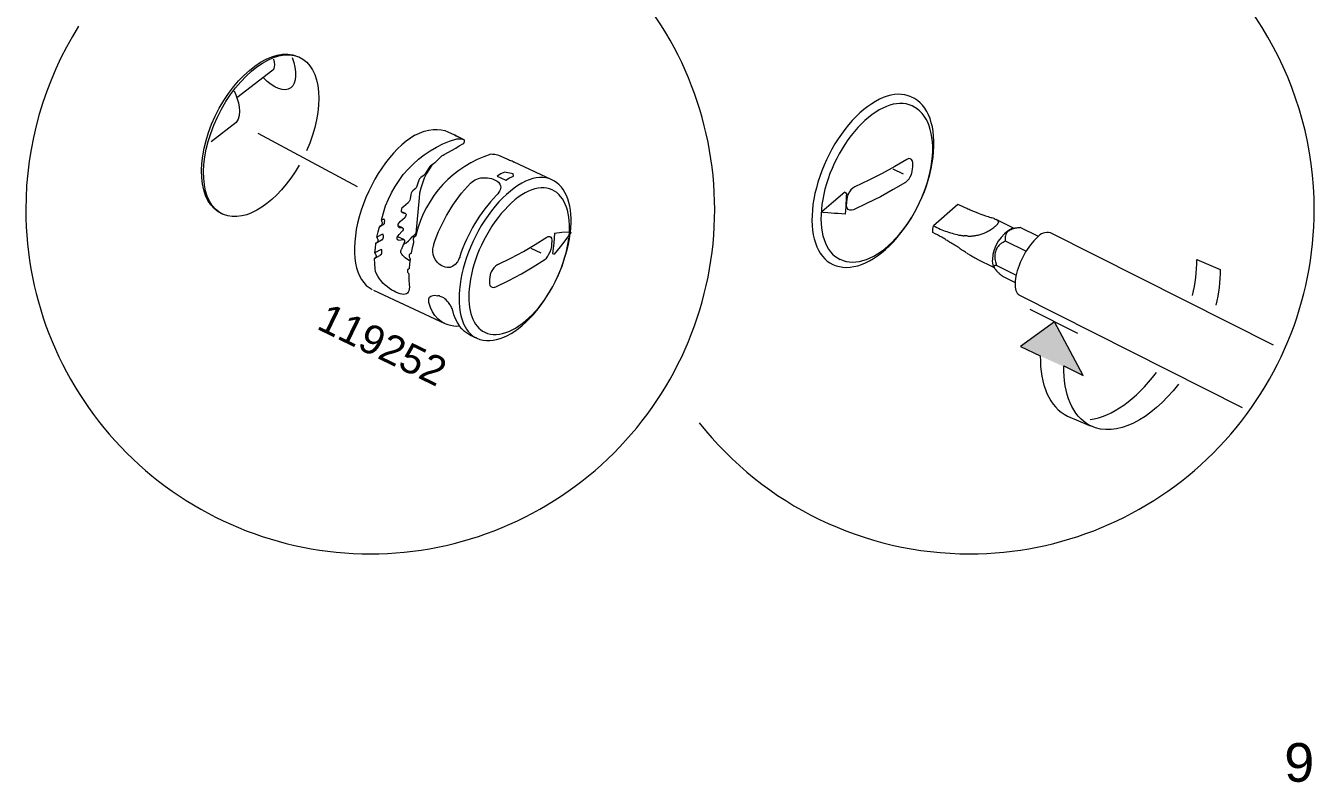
# Model space of a CAD drawing. Header units: metres. Extents: x -6.4 to 35.9, y -8.9 to 6.5.
# Drawn here: x 30.867 to 32.157, y 2.254 to 3.012 of the extents above; entities that cross this region are included whole.
import ezdxf

# ---------------------------------------------------------------- set-up
doc = ezdxf.new("R2010")
doc.units = ezdxf.units.M
doc.header["$MEASUREMENT"] = 0
doc.layers.add('PDF6_Geometry_Num_Penna__7_Num_Penna__7_Num_Penna__7_Num_Penna__7', color=7, linetype='Continuous', lineweight=18)
doc.layers.add('PDF6_Text_Num_Penna__7_Num_Penna__7_Num_Penna__7_Num_Penna__7', color=7, linetype='Continuous', lineweight=18)
doc.styles.add('GENERATED_STYLE_1', font='')
doc.styles.get('GENERATED_STYLE_1').set_extended_font_data('Arial')

msp = doc.modelspace()

# ---------------------------------------------------------------- hatches: boundary and pattern name
at = {"layer": 'PDF6_Geometry_Num_Penna__7_Num_Penna__7_Num_Penna__7_Num_Penna__7', "linetype": 'Continuous', "lineweight": 18}
msp.add_hatch(color=7, dxfattribs=at).paths.add_polyline_path([(31.926, 2.6616), (31.897, 2.7153), (31.863, 2.6906), (31.8829, 2.6811)])

# ---------------------------------------------------------------- linework, layer by layer
at = {"layer": 'PDF6_Geometry_Num_Penna__7_Num_Penna__7_Num_Penna__7_Num_Penna__7', "color": 7, "linetype": 'Continuous', "lineweight": 18, "flags": 128}
for points in [[(30.9203, 3.0115, 0.14211), (30.8674, 2.8277, 0.414214), (31.2122, 2.4829, 0.414217), (31.557, 2.8277, 0.414214), (31.2122, 3.1726, 0.140048), (31.0308, 3.1211)], [(31.5416, 2.6142, 0.230124), (31.8123, 2.4829, 0.414214), (32.1571, 2.8277, 0.268841), (31.9839, 3.1268)], [(31.2261, 2.8138), (31.2261, 2.8136), (31.2257, 2.8132), (31.2257, 2.8134), (31.2259, 2.8134), (31.2261, 2.8136), (31.2263, 2.8138), (31.2263, 2.814), (31.2265, 2.8142), (31.2265, 2.8144), (31.2265, 2.8154), (31.2265, 2.8156), (31.2267, 2.8166), (31.2265, 2.8178), (31.2259, 2.8182), (31.2252, 2.818), (31.2235, 2.8172, -0.271957), (31.2987, 2.8988), (31.3001, 2.8988), (31.3013, 2.8988), (31.3025, 2.8986), (31.3036, 2.8985), (31.3047, 2.8983), (31.3062, 2.8978), (31.2979, 2.9017), (31.2981, 2.9017), (31.2979, 2.9017), (31.2977, 2.9019)], [(31.3563, 2.8752), (31.3557, 2.8754), (31.3549, 2.8758), (31.3541, 2.8762), (31.3531, 2.8766), (31.3517, 2.877), (31.3507, 2.8776), (31.3499, 2.8778), (31.3491, 2.8782), (31.341, 2.8818), (31.341, 2.882), (31.3409, 2.882), (31.3395, 2.8824), (31.3382, 2.8826), (31.337, 2.8828), (31.3358, 2.883), (31.3344, 2.883), (31.3328, 2.8832, 0.262488), (31.2582, 2.803), (31.258, 2.8022), (31.2576, 2.8014)], [(31.8224, 2.8235, 0.000879), (31.8181, 2.8251, -0.006508), (31.8138, 2.8269, -0.011457), (31.8094, 2.8287, -0.007373), (31.8005, 2.8329), (31.7759, 2.8115, 0.007634), (31.7827, 2.8083, 0.017989), (31.7895, 2.8057, 0.022174), (31.7963, 2.8035, 0.028651), (31.8032, 2.802, 0.011591), (31.8067, 2.8015)], [(31.8562, 2.809), (31.8388, 2.8178, -0.048673), (31.8401, 2.817)], [(31.8024, 2.7889, 0.003791), (31.7978, 2.7918, 0.002098), (31.7933, 2.7946, 0.005533), (31.7888, 2.7973, 0.010926), (31.7843, 2.8, 0.009694), (31.7754, 2.8048, -0.071362), (31.7759, 2.8115)], [(31.8103, 2.8013, 0.018109), (31.8139, 2.8013, 0.020694), (31.8175, 2.8017, 0.023372), (31.8216, 2.8025, 0.030069), (31.8256, 2.8038, 0.026667), (31.8281, 2.8048, 0.011769), (31.8304, 2.806, 0.016354), (31.8325, 2.8072, 0.011981), (31.8344, 2.8084, 0.016399), (31.8363, 2.8098)], [(31.881, 2.8008), (31.8629, 2.8098), (31.8549, 2.8089, 0.267353), (31.835, 2.7778, 0.145084), (31.836, 2.7708), (31.837, 2.7691)], [(31.8484, 2.8027, 0.066499), (31.8478, 2.8004, 0.06009), (31.8478, 2.798)], [(32.1164, 2.692), (31.8931, 2.8044, 0.296625), (31.8799, 2.7999), (31.8782, 2.7983), (31.8764, 2.7965), (31.8747, 2.7946), (31.873, 2.7924), (31.8714, 2.7902), (31.8698, 2.7878), (31.8682, 2.7853), (31.8668, 2.7828), (31.8654, 2.7801), (31.864, 2.7774), (31.8628, 2.7747), (31.8617, 2.7719), (31.8608, 2.7692), (31.8599, 2.7665), (31.8592, 2.7638), (31.8586, 2.7612), (31.8582, 2.7587), (31.8579, 2.7564), (31.8577, 2.7541), (31.8577, 2.752), (31.8579, 2.75), (31.8582, 2.7483), (31.8586, 2.7466), (31.8592, 2.7453), (31.8599, 2.7441), (31.8607, 2.7431), (31.8617, 2.7423), (31.8621, 2.7421)], [(31.8414, 2.7917, 0.042183), (31.8399, 2.7899, 0.046262), (31.8388, 2.7879, 0.038332), (31.838, 2.7856, 0.037842), (31.8375, 2.7831, 0.033161), (31.8375, 2.7799)], [(31.8434, 2.7936, -0.037629), (31.8456, 2.7952, -0.012477), (31.8479, 2.7965), (31.8687, 2.786)], [(31.8122, 2.7825, 0.004204), (31.8156, 2.7805, 0.027268), (31.8189, 2.7787)], [(32.0353, 2.7418, 0.057602), (32.0397, 2.7778), (32.0631, 2.7679, -0.057467), (32.0588, 2.732)], [(31.8371, 2.7716, -0.0954), (31.8379, 2.772, -0.038052), (31.8389, 2.7721), (31.8588, 2.7621)], [(31.8373, 2.7686, 0.022258), (31.8383, 2.7674, 0.030754), (31.8399, 2.7657, 0.015407), (31.8419, 2.7639, 0.002296), (31.8451, 2.7612), (31.8577, 2.7548)], [(31.9101, 2.6209), (31.9323, 2.6116, 0.009323), (31.9335, 2.611)]]:
    msp.add_lwpolyline(points, format="xyb", dxfattribs=at)
for points in [[(31.0787, 2.94), (31.1148, 2.9677)], [(31.0781, 2.9149), (31.053, 2.8955)], [(31.0995, 2.9043), (31.1992, 2.851)], [(31.2568, 2.9022), (31.2616, 2.9045), (31.2662, 2.9062), (31.2708, 2.9074), (31.2753, 2.9081), (31.2793, 2.9081), (31.2831, 2.9076), (31.2867, 2.9069), (31.2897, 2.9057)], [(31.2967, 2.9024), (31.2901, 2.9055)], [(31.2979, 2.9017), (31.2972, 2.902), (31.2967, 2.9022), (31.2963, 2.9026), (31.2967, 2.9024)], [(31.2969, 2.9022), (31.2973, 2.902), (31.2977, 2.9019)], [(31.2839, 2.8816), (31.2851, 2.8824), (31.2861, 2.883), (31.2977, 2.8894)], [(31.2977, 2.8894), (31.3013, 2.8916), (31.3049, 2.8936)], [(31.3062, 2.8978), (31.2981, 2.9017)], [(31.3049, 2.8936), (31.3058, 2.8942), (31.3062, 2.895), (31.3066, 2.896), (31.3066, 2.8968), (31.3066, 2.8974), (31.3062, 2.8978)], [(31.2839, 2.8816), (31.2835, 2.8814), (31.2831, 2.881), (31.2776, 2.8752)], [(31.3563, 2.8752), (31.3551, 2.8756), (31.3541, 2.8762), (31.3528, 2.8766), (31.3518, 2.877), (31.3505, 2.8776), (31.3491, 2.8782), (31.3409, 2.882)], [(31.7554, 2.8726), (31.7554, 2.8751), (31.7547, 2.877), (31.7539, 2.8781), (31.7528, 2.8787), (31.7513, 2.8789), (31.7494, 2.8781), (31.7373, 2.8709), (31.7246, 2.8639), (31.7112, 2.8573), (31.6974, 2.8507)], [(31.2743, 2.8728), (31.2715, 2.8686), (31.2686, 2.8639), (31.2662, 2.8591), (31.2644, 2.8541), (31.2628, 2.8491), (31.2616, 2.8441), (31.261, 2.8395), (31.2578, 2.8038)], [(31.2672, 2.8637), (31.2666, 2.863), (31.266, 2.8623)], [(31.2725, 2.8716), (31.2719, 2.871), (31.2711, 2.87), (31.2672, 2.8637)], [(31.2753, 2.8734), (31.2725, 2.8716)], [(31.2768, 2.8745), (31.2753, 2.8734)], [(31.2776, 2.8752), (31.2772, 2.8748), (31.2768, 2.8745)], [(31.3467, 2.8654), (31.3428, 2.8635), (31.3391, 2.8611)], [(31.3551, 2.8635), (31.3467, 2.8654)], [(31.3555, 2.8614), (31.3551, 2.8635)], [(31.394, 2.8577), (31.3563, 2.8752)], [(31.7353, 2.8686), (31.7458, 2.8637)], [(31.7479, 2.855), (31.7498, 2.8565), (31.7516, 2.8586), (31.7528, 2.8607), (31.7539, 2.863), (31.7547, 2.8658), (31.7551, 2.8685), (31.7554, 2.8707), (31.7554, 2.8726)], [(31.2588, 2.8511), (31.258, 2.8497), (31.257, 2.8485)], [(31.2628, 2.8599), (31.2616, 2.8587), (31.2608, 2.8571), (31.2588, 2.8511)], [(31.266, 2.8623), (31.2628, 2.8599)], [(31.3391, 2.8611), (31.3478, 2.8571), (31.3517, 2.8595), (31.3555, 2.8614)], [(31.7479, 2.855), (31.7358, 2.8478), (31.7231, 2.8407), (31.7097, 2.8341), (31.6959, 2.8275), (31.6938, 2.8271), (31.6921, 2.8271), (31.6906, 2.828), (31.6896, 2.8293), (31.689, 2.8312), (31.689, 2.8337)], [(31.6974, 2.8507), (31.6953, 2.8494), (31.6934, 2.8475), (31.6919, 2.8456), (31.6906, 2.8433), (31.6896, 2.8405), (31.6891, 2.8377), (31.689, 2.8356), (31.689, 2.8337)], [(31.2522, 2.8387), (31.2518, 2.8371), (31.251, 2.8359), (31.2502, 2.8349)], [(31.2548, 2.8467), (31.2538, 2.8457), (31.2532, 2.8443), (31.2528, 2.8429), (31.2522, 2.8387)], [(31.257, 2.8485), (31.2548, 2.8467)], [(31.6872, 2.8452), (31.6758, 2.8354), (31.6641, 2.8256), (31.6658, 2.8248)], [(31.6872, 2.8452), (31.689, 2.8443)], [(31.689, 2.8443), (31.6887, 2.8405), (31.6885, 2.8371), (31.6883, 2.8337), (31.6881, 2.8305), (31.6879, 2.8271), (31.6875, 2.8233)], [(31.2442, 2.825), (31.2436, 2.8256), (31.2434, 2.8268), (31.2438, 2.8285), (31.2443, 2.8299), (31.2454, 2.831), (31.2502, 2.8349)], [(31.2474, 2.8238), (31.2436, 2.8256)], [(31.2442, 2.825), (31.2474, 2.8238), (31.2478, 2.8234), (31.248, 2.8226), (31.2478, 2.8217), (31.2474, 2.8208), (31.2468, 2.82)], [(31.6875, 2.8233), (31.6839, 2.8236), (31.6803, 2.8238), (31.6769, 2.8239), (31.6735, 2.8241), (31.6701, 2.8244), (31.6658, 2.8248)], [(31.2219, 2.8112), (31.2219, 2.811), (31.2217, 2.811), (31.2217, 2.8108), (31.2215, 2.8108), (31.2215, 2.8106), (31.2215, 2.8104), (31.2245, 2.8122)], [(31.2237, 2.8124), (31.2235, 2.8124), (31.2235, 2.8122), (31.2235, 2.812), (31.2234, 2.812), (31.2234, 2.8118), (31.2231, 2.8118), (31.2225, 2.8114), (31.2219, 2.8112)], [(31.2235, 2.8172), (31.2235, 2.817), (31.2235, 2.8168), (31.2235, 2.8166), (31.2235, 2.8164), (31.2235, 2.8162), (31.2237, 2.8156), (31.2241, 2.8148)], [(31.2241, 2.8148), (31.2241, 2.8146), (31.2241, 2.8144), (31.2241, 2.8142), (31.2241, 2.814), (31.2241, 2.8138), (31.2239, 2.8132), (31.2237, 2.8124)], [(31.2256, 2.8132), (31.2252, 2.8126), (31.2245, 2.8122)], [(31.2406, 2.8102), (31.2411, 2.8098), (31.2404, 2.8104), (31.24, 2.8114), (31.2402, 2.813), (31.241, 2.8146), (31.242, 2.8158), (31.2468, 2.82)], [(31.2189, 2.8002), (31.2202, 2.8054), (31.2215, 2.8104)], [(31.2253, 2.8014), (31.2251, 2.8025), (31.2247, 2.803), (31.2237, 2.8028), (31.2189, 2.8)], [(31.2189, 2.8002), (31.2189, 2.8), (31.2189, 2.7998), (31.2191, 2.7996), (31.2191, 2.7993), (31.2195, 2.7986), (31.2197, 2.798)], [(31.2245, 2.7982), (31.2247, 2.7982), (31.2249, 2.7984), (31.2249, 2.7986), (31.2251, 2.7988), (31.2251, 2.7989), (31.2251, 2.7991), (31.2253, 2.8002)], [(31.2253, 2.8002), (31.2253, 2.8003), (31.2253, 2.8014)], [(31.2406, 2.7972), (31.2396, 2.7974), (31.2392, 2.7984), (31.2393, 2.8), (31.24, 2.8016), (31.241, 2.8028), (31.2439, 2.8058)], [(31.2396, 2.8008), (31.2462, 2.7978)], [(31.2446, 2.8096), (31.24, 2.8116)], [(31.2411, 2.8098), (31.2443, 2.8096), (31.2447, 2.8094), (31.245, 2.8086), (31.245, 2.8076), (31.2446, 2.8066), (31.2439, 2.8058)], [(31.2452, 2.7928), (31.248, 2.7946), (31.2504, 2.7966), (31.2524, 2.7986), (31.2542, 2.8004), (31.256, 2.8022), (31.2578, 2.8038)], [(31.2554, 2.7993), (31.2552, 2.7986), (31.255, 2.798)], [(31.256, 2.8), (31.2558, 2.8), (31.2558, 2.7998), (31.2556, 2.7998), (31.2556, 2.7996), (31.2554, 2.7996), (31.2554, 2.7993)], [(31.2572, 2.8008), (31.2566, 2.8004), (31.256, 2.8)], [(31.2578, 2.8038), (31.2576, 2.8014), (31.2576, 2.8012), (31.2574, 2.801), (31.2572, 2.8008)], [(31.3399, 2.7727), (31.3528, 2.7791), (31.3655, 2.7859), (31.3774, 2.7928), (31.3888, 2.8), (31.3904, 2.8008), (31.3918, 2.8008), (31.3928, 2.8002), (31.3936, 2.799), (31.394, 2.7972), (31.394, 2.7948)], [(31.3966, 2.8042), (31.3958, 2.7941), (31.3946, 2.7839), (31.3964, 2.7832)], [(31.4125, 2.804), (31.4096, 2.8002), (31.407, 2.7966), (31.4046, 2.7934), (31.4022, 2.7904), (31.3994, 2.7869), (31.3964, 2.7832)], [(31.3966, 2.8042), (31.404, 2.805), (31.4112, 2.8056)], [(31.4112, 2.8056), (31.4126, 2.805)], [(31.413, 2.8048), (31.413, 2.8046), (31.4129, 2.8046), (31.4129, 2.8044), (31.4126, 2.8042), (31.4125, 2.804)], [(31.4126, 2.805), (31.413, 2.8048)], [(31.2169, 2.7845), (31.2173, 2.7891), (31.2179, 2.7939)], [(31.2239, 2.7862), (31.2237, 2.7873), (31.2233, 2.7878), (31.2223, 2.7875), (31.2169, 2.7845)], [(31.2233, 2.797), (31.2179, 2.7939), (31.2179, 2.7941), (31.2179, 2.7943), (31.2181, 2.7943), (31.2181, 2.7946), (31.2184, 2.7946)], [(31.2197, 2.7958), (31.2195, 2.7955), (31.2195, 2.7953), (31.2193, 2.7953), (31.2193, 2.7951), (31.2187, 2.7949), (31.2184, 2.7946)], [(31.2197, 2.798), (31.2199, 2.7978), (31.2199, 2.7976), (31.2199, 2.7974), (31.2199, 2.7972), (31.2197, 2.7964), (31.2197, 2.7958)], [(31.2243, 2.798), (31.2237, 2.7973), (31.2233, 2.797)], [(31.2235, 2.7975), (31.2245, 2.7982)], [(31.2239, 2.7849), (31.2239, 2.7851), (31.2239, 2.7861)], [(31.2406, 2.7972), (31.2458, 2.7978), (31.2462, 2.7976), (31.2466, 2.7972), (31.2466, 2.7964), (31.2464, 2.7953)], [(31.2429, 2.7845), (31.2428, 2.7853), (31.2429, 2.7863), (31.2432, 2.7875)], [(31.2464, 2.7953), (31.2432, 2.7875)], [(31.2556, 2.7946), (31.2542, 2.7896), (31.2532, 2.7843)], [(31.255, 2.798), (31.255, 2.7978), (31.255, 2.7976), (31.255, 2.7974), (31.255, 2.7972), (31.255, 2.797), (31.2554, 2.7964), (31.2556, 2.7955)], [(31.2556, 2.7955), (31.2556, 2.7953), (31.2556, 2.7951), (31.2556, 2.7949), (31.2556, 2.7948), (31.2556, 2.7946)], [(31.3729, 2.7892), (31.3829, 2.7845)], [(31.3868, 2.7777), (31.3886, 2.7791), (31.39, 2.7811), (31.3911, 2.7832), (31.3924, 2.7855), (31.3932, 2.7881), (31.3938, 2.7907), (31.3938, 2.7928), (31.394, 2.7948)], [(31.2169, 2.7793), (31.2167, 2.7793), (31.2167, 2.7791), (31.2167, 2.7789), (31.2165, 2.7787), (31.2219, 2.7817)], [(31.2171, 2.7683), (31.2167, 2.7735), (31.2165, 2.7787)], [(31.2169, 2.7845), (31.2169, 2.7843), (31.2169, 2.7841), (31.2169, 2.7839), (31.2171, 2.7837), (31.2175, 2.7832), (31.2179, 2.7823)], [(31.2181, 2.7805), (31.2181, 2.7803), (31.2179, 2.7801), (31.2179, 2.7799), (31.2177, 2.7799), (31.2173, 2.7795), (31.2169, 2.7793)], [(31.2179, 2.7823), (31.2179, 2.7821), (31.2181, 2.7819), (31.2181, 2.7817), (31.2181, 2.7815), (31.2181, 2.7809), (31.2181, 2.7805)], [(31.2229, 2.7828), (31.2223, 2.7821), (31.2219, 2.7817)], [(31.2221, 2.7823), (31.2231, 2.783)], [(31.2231, 2.783), (31.2233, 2.783), (31.2235, 2.7832), (31.2235, 2.7833), (31.2237, 2.7835), (31.2237, 2.7837), (31.2237, 2.7839), (31.2239, 2.7849)], [(31.2438, 2.7832), (31.2434, 2.7837), (31.2429, 2.7845)], [(31.2518, 2.7765), (31.25, 2.7775), (31.2484, 2.7785), (31.247, 2.7795), (31.2458, 2.7807), (31.2447, 2.7819), (31.2438, 2.7832)], [(31.2518, 2.7767), (31.2515, 2.7767), (31.2514, 2.7767), (31.2511, 2.7769), (31.251, 2.7769), (31.2506, 2.7771)], [(31.2511, 2.7825), (31.2511, 2.7819), (31.251, 2.7813)], [(31.251, 2.7813), (31.251, 2.7811), (31.251, 2.7809), (31.251, 2.7807), (31.2511, 2.7805), (31.2511, 2.7803), (31.2515, 2.7797), (31.2518, 2.7791)], [(31.252, 2.7781), (31.2514, 2.7733), (31.251, 2.7687)], [(31.2515, 2.7832), (31.2515, 2.783), (31.2514, 2.783), (31.2514, 2.7828), (31.2511, 2.7825)], [(31.2528, 2.7837), (31.2522, 2.7835), (31.2515, 2.7832)], [(31.2518, 2.7791), (31.252, 2.7789), (31.252, 2.7787), (31.252, 2.7785), (31.252, 2.7783), (31.252, 2.7781)], [(31.2532, 2.7843), (31.253, 2.7841), (31.253, 2.7839), (31.2528, 2.7839), (31.2528, 2.7837)], [(31.3314, 2.7561), (31.3314, 2.7536), (31.332, 2.7518), (31.333, 2.7506), (31.3342, 2.7499), (31.3358, 2.7497), (31.3378, 2.7503), (31.3509, 2.7567), (31.3635, 2.7635), (31.3753, 2.7705), (31.3868, 2.7777)], [(31.8192, 2.7785), (31.8367, 2.7697)], [(31.2511, 2.7524), (31.2514, 2.7503), (31.2511, 2.7482), (31.2508, 2.7464), (31.2502, 2.745), (31.2494, 2.744), (31.2484, 2.7434), (31.247, 2.7431), (31.2456, 2.7428), (31.2438, 2.7431), (31.242, 2.7434), (31.2402, 2.744), (31.2379, 2.745), (31.236, 2.746), (31.2338, 2.7472), (31.2315, 2.7488), (31.2293, 2.7505), (31.2271, 2.7522), (31.2249, 2.7542), (31.2231, 2.7563), (31.2215, 2.7585), (31.2197, 2.7609), (31.2185, 2.7635), (31.2175, 2.7659), (31.2171, 2.7683)], [(31.2498, 2.7677), (31.2496, 2.7675), (31.2496, 2.7673), (31.2494, 2.7673), (31.2494, 2.7671)], [(31.2494, 2.7671), (31.2494, 2.7665), (31.2494, 2.7659)], [(31.2494, 2.7659), (31.2494, 2.7657), (31.2494, 2.7655), (31.2496, 2.7653), (31.2496, 2.7651)], [(31.2496, 2.7651), (31.25, 2.7645), (31.2504, 2.7639)], [(31.2506, 2.7681), (31.2502, 2.7679), (31.2498, 2.7677)], [(31.2504, 2.7639), (31.2506, 2.7637), (31.2506, 2.7635), (31.2508, 2.7633), (31.2508, 2.7631)], [(31.251, 2.7687), (31.251, 2.7685), (31.2508, 2.7683), (31.2506, 2.7681)], [(31.2508, 2.7631), (31.2508, 2.7577), (31.2511, 2.7524)], [(31.3399, 2.7727), (31.3378, 2.7713), (31.336, 2.7695), (31.3344, 2.7675), (31.3332, 2.7653), (31.3323, 2.7627), (31.3318, 2.7598), (31.3316, 2.7581), (31.3314, 2.7561)], [(31.2153, 2.747), (31.2869, 2.7137), (31.2831, 2.7158), (31.2798, 2.7183), (31.2768, 2.7215), (31.2745, 2.7254), (31.2725, 2.7297), (31.2708, 2.7347)], [(31.2707, 2.7358), (31.2707, 2.7371), (31.2707, 2.7382), (31.2716, 2.74), (31.273, 2.7411), (31.2751, 2.7418), (31.2764, 2.7421), (31.2797, 2.7414)], [(31.2708, 2.7347), (31.2707, 2.7352), (31.2707, 2.7358)], [(31.2823, 2.7408), (31.2815, 2.7412), (31.2809, 2.7414), (31.2803, 2.7414), (31.2798, 2.7414), (31.2797, 2.7414)], [(31.2945, 2.7276), (31.2941, 2.7286), (31.2936, 2.7298), (31.2929, 2.7312), (31.2923, 2.732), (31.2921, 2.7322), (31.2917, 2.7328), (31.2905, 2.7348), (31.2893, 2.736), (31.2881, 2.7372), (31.2869, 2.7382), (31.2857, 2.7392), (31.2843, 2.74), (31.2823, 2.7408)], [(31.8621, 2.7421), (32.0849, 2.6295)], [(31.2869, 2.7137), (31.2897, 2.7127), (31.2925, 2.7119), (31.2957, 2.7113), (31.2987, 2.7111), (31.3015, 2.7113), (31.2994, 2.7146), (31.2975, 2.7183), (31.2959, 2.7223), (31.2947, 2.7267)], [(31.2947, 2.7267), (31.2945, 2.727), (31.2945, 2.7272), (31.2945, 2.7273), (31.2945, 2.7276)], [(31.8724, 2.7281), (31.9203, 2.7039)], [(31.3127, 2.7017), (31.3095, 2.7035), (31.3067, 2.7057), (31.304, 2.7083), (31.3015, 2.7111), (31.3015, 2.7113)], [(31.9064, 2.6712), (31.926, 2.6616), (31.897, 2.7153), (31.863, 2.6906), (31.8829, 2.6811)], [(31.319, 2.6989), (31.3127, 2.7017)]]:
    msp.add_lwpolyline(points, dxfattribs=at)
msp.add_lwpolyline([(31.2977, 2.9019), (31.2975, 2.9019), (31.2975, 2.902), (31.2973, 2.902), (31.2973, 2.9022), (31.2972, 2.9022), (31.2969, 2.9022), (31.2969, 2.9024), (31.2973, 2.902)], close=True, dxfattribs=at)
msp.add_lwpolyline([(31.3013, 2.7791), (31.3005, 2.7773), (31.2995, 2.7755), (31.2973, 2.7729), (31.2949, 2.7711), (31.2921, 2.7699), (31.2907, 2.7697), (31.2891, 2.7697), (31.2873, 2.7701), (31.2855, 2.7707), (31.2837, 2.7715, -0.349794), (31.2755, 2.7912), (31.2757, 2.7921), (31.2758, 2.793, -0.109811), (31.3126, 2.8543), (31.3142, 2.8557), (31.3156, 2.8567), (31.3172, 2.8575), (31.3188, 2.8583), (31.3206, 2.8589), (31.3228, 2.8595), (31.3252, 2.8597), (31.3274, 2.8597), (31.3294, 2.8597), (31.3314, 2.8593), (31.3334, 2.8589), (31.3354, 2.8581), (31.3372, 2.8571), (31.3391, 2.8564), (31.3405, 2.8551), (31.3414, 2.8541), (31.342, 2.8531), (31.3426, 2.8517), (31.3428, 2.8503), (31.3427, 2.8489), (31.3423, 2.8475), (31.3417, 2.8463), (31.341, 2.8451), (31.34, 2.8437), (31.3387, 2.8423, 0.112572), (31.3019, 2.7809), (31.3017, 2.7801)], format="xyb", close=True, dxfattribs=at)
at = {"layer": 'PDF6_Geometry_Num_Penna__7_Num_Penna__7_Num_Penna__7_Num_Penna__7', "color": 7, "linetype": 'Continuous', "lineweight": 18}
for centre, radius, start, end in [((31.8237, 2.7855), 0.0357, 68.4529, 72.3089), ((31.7806, 2.8743), 0.0853, 312.0736, 313.3634), ((31.8355, 2.8171), 0.00598, 322.4642, 334.1202), ((31.8553, 2.8), 0.00741, 133.138, 146.2168), ((31.859, 2.7949), 0.0138, 114.2219, 122.3151), ((31.8639, 2.7824), 0.0272, 100.429, 106.8549), ((31.747, 2.6925), 0.1109, 56.1294, 58.1312)]:
    msp.add_arc(centre, radius, start, end, dxfattribs=at)
for centre, major_axis, ratio, start_param, end_param in [((31.7144, 2.8568), (0.0395, 0.0838), 0.539982, 0.001832, 3.151819), ((31.7184, 2.8549), (0.0362, 0.0768), 0.539948, 0.001776, 3.151786), ((31.7153, 2.8564), (0.0396, 0.0837), 0.556682, 3.132497, 6.305433), ((31.7192, 2.8545), (0.0363, 0.0767), 0.556737, 3.132766, 6.305587), ((31.2515, 2.827), (0.0369, 0.0795), 0.514901, 0.636975, 3.130947), ((31.3555, 2.7814), (0.0385, 0.0763), 0.499581, 0.00032, 2.26474), ((31.3597, 2.7791), (0.0346, 0.0685), 0.499092, 6.283136, 8.549767), ((31.3721, 2.7976), (0.0198, 0.0609), 0.59488, 5.022271, 6.223874), ((31.375, 2.7939), (0.0173, 0.0544), 0.595319, 5.013718, 6.221599), ((31.3558, 2.7812), (0.0368, 0.0823), 0.538494, 3.14173, 5.221564), ((31.3601, 2.7786), (0.0332, 0.0738), 0.538074, 3.141919, 5.224806), ((31.3576, 2.78), (0.039, 0.081), 0.505147, 2.211329, 3.150027), ((31.3599, 2.7755), (0.0332, 0.0705), 0.512809, 2.188805, 3.145501)]:
    msp.add_ellipse(centre, major_axis=major_axis, ratio=ratio, start_param=start_param, end_param=end_param, dxfattribs=at)
for points in [[(31.057, 2.9214), (31.0778, 2.965), (31.1147, 2.9918), (31.1395, 2.9812)], [(31.0593, 2.9204), (31.0801, 2.964), (31.1165, 2.991), (31.1407, 2.9807)], [(31.1341, 2.9802), (31.139, 2.9665), (31.1388, 2.9544), (31.1327, 2.9497)], [(31.1407, 2.9807), (31.1642, 2.9707), (31.1674, 2.929), (31.1484, 2.8865)], [(31.1148, 2.9677), (31.1148, 2.9677), (31.118, 2.969), (31.1158, 2.9785)], [(31.1327, 2.9497), (31.1264, 2.9448), (31.1155, 2.9493), (31.1053, 2.9598)], [(31.0759, 2.9466), (31.0803, 2.937), (31.0844, 2.9236), (31.0781, 2.9149)], [(31.0643, 2.8233), (31.0395, 2.8339), (31.0362, 2.8778), (31.057, 2.9214)], [(31.0654, 2.8228), (31.0412, 2.8331), (31.0385, 2.8768), (31.0593, 2.9204)], [(31.1412, 2.8724), (31.1199, 2.8352), (31.0875, 2.8134), (31.0654, 2.8228)], [(31.8224, 2.8235), (31.8238, 2.8231), (31.8252, 2.8226), (31.8265, 2.8221)], [(31.8265, 2.8221), (31.8275, 2.8218), (31.8284, 2.8215), (31.8293, 2.8212)], [(31.8293, 2.8212), (31.8302, 2.8209), (31.8311, 2.8206), (31.832, 2.8203)], [(31.832, 2.8203), (31.8328, 2.82), (31.8337, 2.8198), (31.8345, 2.8195)], [(31.8367, 2.8187), (31.8374, 2.8184), (31.8381, 2.8182), (31.8386, 2.8179)], [(31.8402, 2.8134), (31.8406, 2.8134), (31.8396, 2.8127), (31.8392, 2.8123)], [(31.8401, 2.817), (31.8405, 2.817), (31.8405, 2.8162), (31.8408, 2.8162)], [(31.8411, 2.8153), (31.8414, 2.8153), (31.8405, 2.8145), (31.8408, 2.8145)], [(31.8408, 2.8162), (31.8411, 2.8162), (31.8407, 2.8153), (31.8411, 2.8153)], [(31.8103, 2.8013), (31.8091, 2.8013), (31.8079, 2.8014), (31.8067, 2.8015)], [(31.8378, 2.811), (31.8373, 2.8106), (31.8368, 2.8102), (31.8363, 2.8098)], [(31.8491, 2.8041), (31.8488, 2.8037), (31.8486, 2.8032), (31.8484, 2.8027)], [(31.8516, 2.8066), (31.8511, 2.8062), (31.8506, 2.8058), (31.8502, 2.8054)], [(31.8561, 2.8085), (31.8551, 2.8082), (31.8542, 2.8079), (31.8534, 2.8075)], [(31.8631, 2.8098), (31.8618, 2.8096), (31.8604, 2.8094), (31.859, 2.8092)], [(31.8024, 2.7889), (31.8034, 2.7881), (31.8045, 2.7874), (31.8056, 2.7867)], [(31.8434, 2.7936), (31.8427, 2.793), (31.842, 2.7924), (31.8414, 2.7917)], [(31.8478, 2.798), (31.8478, 2.7975), (31.8479, 2.797), (31.8479, 2.7965)], [(31.8089, 2.7846), (31.81, 2.7839), (31.811, 2.7832), (31.8122, 2.7825)], [(31.8189, 2.7787), (31.819, 2.7787), (31.8191, 2.7785), (31.8192, 2.7785)], [(31.8375, 2.7799), (31.8375, 2.7789), (31.8376, 2.7778), (31.8378, 2.7767)], [(31.8378, 2.7767), (31.8381, 2.7752), (31.8385, 2.7737), (31.8389, 2.7721)], [(31.8366, 2.7711), (31.8368, 2.7711), (31.8363, 2.7705), (31.8365, 2.7705)], [(31.8371, 2.7716), (31.8373, 2.7716), (31.8364, 2.7711), (31.8366, 2.7711)], [(31.8365, 2.7705), (31.8368, 2.7705), (31.8364, 2.7697), (31.8367, 2.7697)], [(31.8367, 2.7697), (31.8371, 2.7697), (31.8369, 2.7686), (31.8373, 2.7686)], [(31.8829, 2.6811), (31.8827, 2.6524), (31.8919, 2.6297), (31.9101, 2.6209)], [(31.8829, 2.6811), (31.8827, 2.6524), (31.8919, 2.6297), (31.9101, 2.6209)], [(31.9323, 2.6116), (31.9149, 2.6208), (31.9061, 2.6431), (31.9064, 2.6712)], [(31.9323, 2.6116), (31.9149, 2.6208), (31.9061, 2.6431), (31.9064, 2.6712)], [(31.9329, 2.6176), (31.9545, 2.6203), (31.9789, 2.6375), (31.9991, 2.6644)], [(32.0211, 2.6527), (31.9934, 2.6169), (31.9586, 2.5989), (31.9335, 2.611)]]:
    msp.add_open_spline(points, degree=3, dxfattribs=at)

# ---------------------------------------------------------------- texts
at = {"layer": 'PDF6_Text_Num_Penna__7_Num_Penna__7_Num_Penna__7_Num_Penna__7', "color": 7, "linetype": 'Continuous', "lineweight": 18, "insert": (31.1571, 2.7085), "char_height": 0.029024, "attachment_point": 7, "rotation": 334.1672, "style": 'GENERATED_STYLE_1'}
msp.add_mtext('\\A1;{\\pql;\\fArial|b0|i0|c0|p34;119252}', dxfattribs=at)
at = {"layer": 'PDF6_Text_Num_Penna__7_Num_Penna__7_Num_Penna__7_Num_Penna__7', "color": 7, "linetype": 'Continuous', "lineweight": 18, "insert": (32.1271, 2.254), "char_height": 0.038701, "attachment_point": 7, "style": 'GENERATED_STYLE_1'}
msp.add_mtext('\\A1;{\\pql;\\fArial|b0|i0|c0|p34;9}', dxfattribs=at)

doc.saveas('drawing.dxf')
